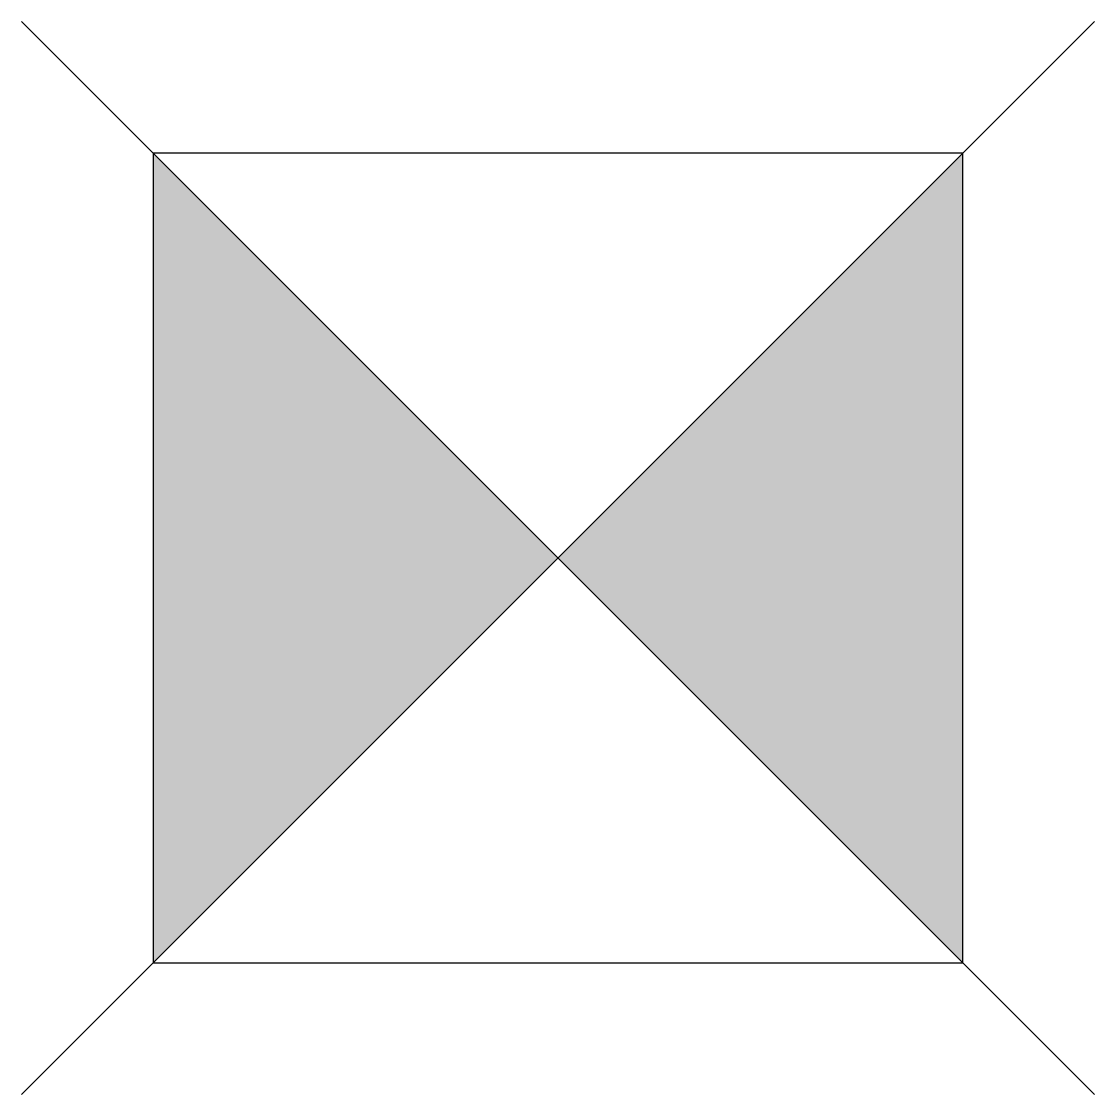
# Model space of a CAD drawing. Extents: x -2.65 to 2.65, y -2.65 to 2.65.
import ezdxf

# ---------------------------------------------------------------- set-up
doc = ezdxf.new("R2010")
doc.units = 0
doc.header["$LTSCALE"] = 0.2

msp = doc.modelspace()

# ---------------------------------------------------------------- linework, layer by layer
for p, q in [((-2, -2), (2, 2)), ((-2, 2), (2, -2))]:
    msp.add_line(p, q)
at = {"ltscale": 0.1, "flags": 128}
for points in [[(-2.6517, 2.6517), (2.6517, -2.6517)], [(2.6517, 2.6517), (-2.6517, -2.6517)]]:
    msp.add_lwpolyline(points, dxfattribs=at)
at = {"flags": 128}
msp.add_lwpolyline([(-2, -2), (2, -2), (2, 2), (-2, 2)], close=True, dxfattribs=at)
for points in [[(-2, 2), (0, 0), (-2, -2)], [(0, 0), (2, 2), (2, -2)], [(2, -2), (2, 2), (2, -2)]]:
    msp.add_solid(points)

doc.saveas('drawing.dxf')
